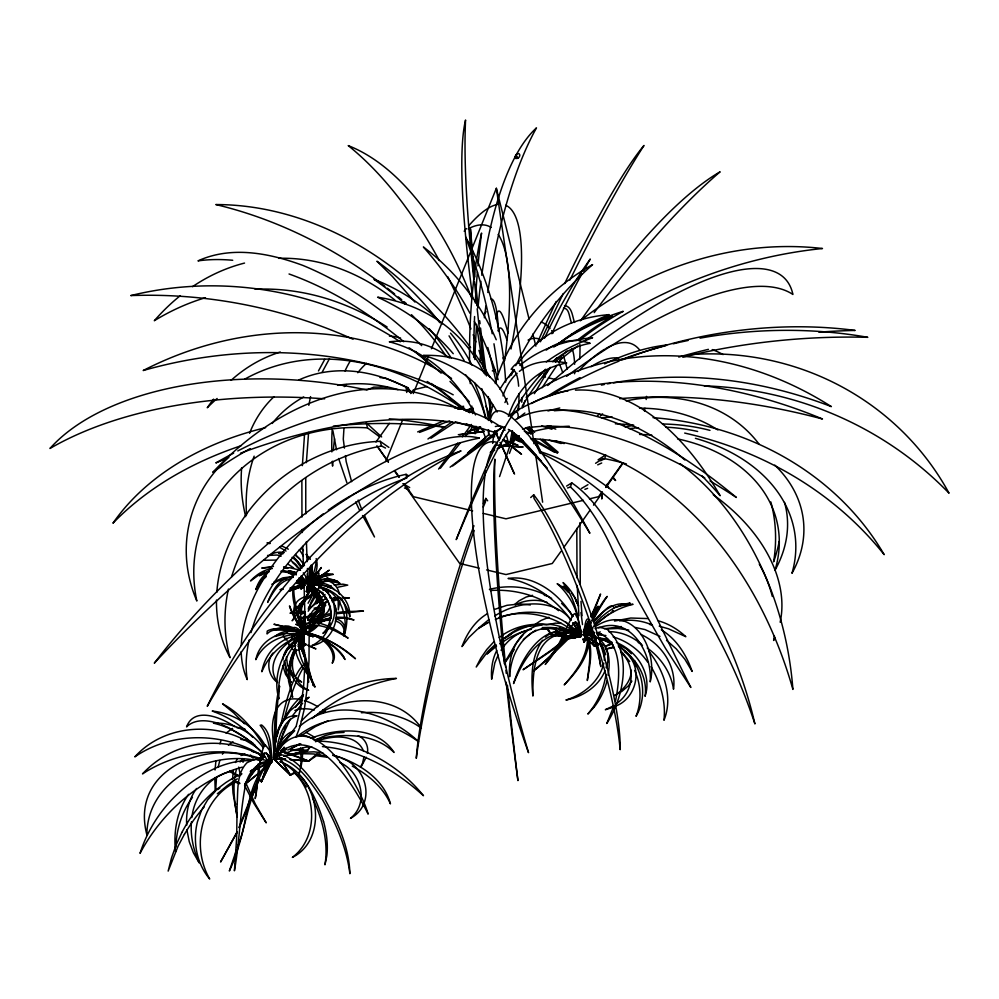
<?xml version="1.0" encoding="UTF-8"?>
<svg xmlns="http://www.w3.org/2000/svg" width="999" height="999" viewBox="0 0 999 999"><rect width="100%" height="100%" fill="white"/><g stroke="black" fill="none" stroke-linecap="round" stroke-linejoin="round"><path stroke-width="1.5" d="M602.185 493.306L601.773 498.988L601.585 493.369M301.873 480.669L301.96 517.07M305.756 477.622L305.769 513.861M335.864 610.501L335.189 605.694M331.081 618.643C332.405 607.554 327.322 595.854 317.607 590.072M576.798 528.446L577.022 577.884M579.969 522.614L580.269 584.078M304.707 627.422L304.683 630.194L305.257 627.634M309.166 633.029C326.136 638.086 342.495 646.615 355.457 658.753C340.909 646.765 323.589 635.014 304.483 633.116L305.819 632.429L309.166 633.029L308.991 661.001L307.467 686.338L304.458 708.366M276.586 760.276L273.514 757.854L274.663 728.87A68.494 17.62 89.4 0 1 279.595 686.163A108.978 28.034 89.4 0 0 276.136 729.607L274.8 746.565M339.91 600.699L338.286 609.927L338.199 598.426M215.647 790.946L216.508 777.284M295.304 771.64L290.422 775.124L274.013 759.178C274.413 743.606 275.512 714.51 297.053 715.759C279.67 722.227 277.672 744.105 274.862 759.927L290.422 775.124L294.755 773.151C316.858 795.017 318.419 837.861 292.37 857.392C322.49 842.382 321.391 796.865 299.613 775.249M313.524 620.304L313.624 616.67L315.547 613.473M295.03 650.624L295.791 650.948A26.586 23.701 75 0 0 308.654 690.259A24.051 21.454 75 0 1 291.558 674.188C288.986 666.345 289.985 657.28 295.03 650.624L299.363 649.675L299.8 634.865L299.588 636.201M581.356 633.591L580.731 636.563L558.841 636.101L555.669 629.682L555.719 628.046L558.841 636.101L579.545 636.575C579.857 617.432 574.325 598.126 563.049 582.554C570.304 588.786 575.461 597.152 578.521 606.156M214.797 777.572L215.21 791.008M215.047 769.992L215.884 760.988M296.928 580.506L296.84 583.179L304.957 585.264M191.446 821.815C190.247 835.888 193.406 850.049 199.176 862.861L193.481 852.946L189.273 841.757L186.863 829.769M604.308 660.302L604.52 654.782L602.984 648.838L599.85 644.405M325.125 640.734C331.343 645.829 337.862 655.494 332.23 663.224C336.588 651.023 324.7 639.385 314.036 635.564L313.024 636.563L303.234 630.694L304.308 625.162L306.343 623.276L312.687 622.202M606.568 667.32L606.693 664.335M303.659 621.303L305.432 614.16M582.892 638.836L583.778 640.209A1.911 1.848 -48.4 0 0 584.964 640.247L585.976 638.91L585.077 637.874M232.48 779.769L233.341 770.379M302.347 465.634L304.583 433.828M306.356 462.649L308.604 432.455M320.729 607.454C320.829 615.571 315.559 622.677 309.053 627.06C325.05 620.928 327.547 596.778 312.063 588.623L313.948 590.459M319.892 597.452L313.611 589.46C324.9 596.391 327.535 612.637 319.78 623.164A26.274 25.962 -42.5 0 1 307.342 633.054L302.26 634.49L311.139 629.882L314.897 626.423M631.343 670.217C631.281 681.056 623.301 689.984 614.61 695.529L622.052 691.246L628.221 685.988L631.88 681.131M175.799 847.339C176.361 829.557 181.893 811.812 192.432 797.389M304.683 668.418L303.609 686.201L300.624 708.054M304.857 665.446L305.132 661.001M300.924 634.79L303.684 635.739L299.363 649.675L300.249 635.951C283.067 641.608 268.743 655.032 261.863 671.753A48.651 46.066 43.5 0 1 267.757 655.756C274.413 644.917 285.814 637.037 298.439 635.127M343.943 428.646L343.281 439.148L344.43 448.114M309.727 629.645L316.196 626.361L303.409 628.858L304.807 618.481M367.332 753.396C368.956 746.303 364.997 738.486 358.229 735.776M273.988 757.592L274.188 754.857M322.153 609.989L322.352 607.417M307.829 580.756L307.967 572.989A72.103 54.845 -32.9 0 0 307.405 568.468M274.55 751.298L275.187 744.23M313.486 621.515L313.898 617.257L319.48 610.564M306.356 583.054L305.644 576.311L303.296 572.864M274.675 751.835L275.225 746.39M325.662 602.26L324.375 607.517M542.607 640.272C531.018 656.131 531.056 677.285 532.904 696.053C532.642 674.3 533.903 639.06 560.601 634.253L563.274 639.547L580.781 636.588L581.143 633.528M579.295 636.463L580.731 636.563L581.343 630.394M300.249 768.481L301.186 760.951L300.512 748.089M487.649 500.799L485.851 498.414L485.402 502.097A170.604 19.718 -75.2 0 0 483.266 507.08M314.21 574.487L314.323 573.638L311.85 577.397M275.712 753.97L274.875 759.814L274.013 759.178M304.158 628.646L304.258 627.921L303.359 628.758L303.484 623.239L305.269 611.788M282.867 659.602C283.816 650.337 290.734 642.856 298.551 638.398L299.65 635.364L302.123 634.065L304.558 645.491L303.346 646.141L303.646 649.45L307.455 670.154L308.554 682.305L307.355 670.853L303.147 648.875L303.022 645.741L304.558 645.491L303.421 633.978C301.049 630.968 294.48 624.088 291.283 629.283L296.591 629.682L303.521 634.552M291.733 634.515L291.97 638.161M300.924 767.507L302.41 758.89L302.572 748.151M605.906 674.475C603.896 689.06 597.427 702.909 587.837 714.048L593.993 707.242M586.75 630.756L586.913 629.882M583.866 631.218L585.352 623.526A79.358 8.704 84 0 1 587.749 618.993M608.041 675.199C610.451 662.674 609.702 646.253 598.151 638.448M615.509 700.973C619.942 679.245 623.813 640.047 596.366 632.542M276.548 756.73L277.297 752.846M275.462 742.806L276.286 738.548M191.833 817.594C194.143 796.64 208.704 776.86 229.67 771.715L237.725 775.511M308.803 405.307L310.552 396.615M584.415 639.497L583.841 642.22L586.588 638.761L587.449 640.259C586.7 657.479 575.349 672.527 564.223 684.889C576.236 672.464 589.497 656.343 588.861 638.236L587.375 637.562L583.841 642.22L583.441 639.51M318.544 601.523L319.293 598.001M318.756 597.939L316.646 603.696M298.763 775.099L299.95 769.804M236.476 769.242C232.068 784.789 234.403 801.21 237.163 816.82L233.004 793.056L232.355 782.467M280.619 725.998L281.256 723.239A122.477 26.898 -85.5 0 1 294.305 679.07M329.445 625.724L330.107 622.889M275.362 743.318L276.024 740.484M304.408 629.07L304.558 628.421L303.409 628.858M364.023 756.78L362.525 763.161L360.477 767.207M600.649 460.739L604.782 458.691L605.694 454.857L598.076 459.84M218.182 767.157L219.792 760.489M308.441 590.072A26.586 3.621 -57 0 1 292.145 620.791A24.051 3.272 -57 0 0 305.294 600.374L309.19 591.52L308.928 589.398L306.443 591.633L309.54 583.528L316.558 573.851L318.644 572.976M296.291 725.774L300.699 707.704M304.395 708.716L299.925 727.022L296.004 736.987M277.872 750.224L283.616 731.405M585.551 635.364L583.841 642.22L583.441 639.335M304.62 628.109L303.571 632.23L300.811 627.459M606.181 667.856L607.904 661.101L607.679 653.533L605.257 647.389M302.197 629.894L305.057 632.642L303.459 632.542L304.583 628.234M316.533 601.386L317.382 598.114L316.346 591.92M298.876 774.937L300.112 770.479M303.996 619.392L302.784 628.558L302.447 621.54L305.207 613.336M308.878 581.193L310.09 576.848M284.478 655.219L287.562 648.738L290.821 645.729M314.223 622.19C326.798 624.038 338.186 630.506 348.127 638.161C337.225 631.53 325.174 624.924 312.05 625.062C301.835 627.397 300.986 633.016 313.024 636.563L313.873 635.027L321.191 637.936M299.925 604.183L298.114 613.935L299.2 623.201M603.833 663.124C599.6 681.48 583.391 694.73 565.921 700.037C582.542 696.902 598.563 686.6 605.144 670.554M297.44 640.109L298.676 636.001M276.561 737.125L278.271 731.505M299.363 649.675L303.858 635.002C295.229 629.058 282.929 629.732 274.937 636.463L286.451 633.428L298.114 634.065M237.213 847.602C248.926 821.265 245.479 787.312 265.921 765.534C246.303 797.389 245.429 837.224 229.358 870.991L236.351 850.249M570.454 487L571.765 482.892A154.395 76.648 78.1 0 1 618.806 543.006C644.367 590.409 666.408 639.522 690.858 687.462L665.559 648.476A2494.765 1238.585 78.1 0 1 634.927 594.705L612.462 549.825A170.604 84.703 78.1 0 0 570.454 487L567.544 487.962M614.085 705.431L606.793 723.476C623.863 697.202 633.329 651.835 606.63 628.895L599.313 627.285L595.117 628.571M308.379 609.415L311.463 601.311L317.033 591.071M219.955 743.843L220.866 741.096M499.562 476.585L514.16 432.867M297.727 639.959L299.663 634.303M239.073 827.247L256.194 783.828L259.166 778.583L261.451 781.693L270.167 757.267L266.046 752.996L264.161 752.871C255.432 765.746 258.978 783.84 255.195 798.588L261.363 754.645L263.811 745.803L265.384 745.004L269.093 749.774L270.766 754.707L261.451 781.693L259.116 780.044L250.062 801.41M509.403 453.509L516.483 434.615M309.54 583.528L306.443 591.633L308.928 589.398M242.994 762.287L244.081 759.452M249.038 804.058L239.211 827.821M308.067 603.234L315.422 589.997M307.63 582.804L310.327 574.113L310.789 565.322M366.258 757.242L360.851 767.332M385.789 461.513L402.759 419.592M413.286 393.569L427.909 357.43M431.418 348.751L496.353 188.299L529.083 319.068M269.88 756.905L270.766 754.707M305.157 631.006L306.918 626.698M594.255 610.564L600.574 594.03L590.846 616.795M284.178 730.057L285.876 725.973M498.089 655.132L494.805 662.974L491.658 679.233C490.909 669.492 492.182 659.352 496.715 650.611M222.465 754.22L223.526 751.723M235.527 762.512L237.188 758.703M278.696 730.107L281.106 724.65M328.271 628.321C325.324 635.938 319.23 642.095 311.9 645.604C333.666 642.295 344.068 612.649 329.608 596.216M584.015 630.182L588.748 619.942M308.167 617.594L309.79 614.01M272.015 760.089L271.541 761.126C269.842 748.825 268.219 735.252 260.14 725.286L261.626 724.962C271.591 732.816 270.791 748.476 272.015 760.089L261.451 781.693L271.553 761.226L270.941 755.993M181.943 832.354L176.136 844.892L171.528 857.866L168.157 871.091L178.072 846.178L184.378 834.34M591.957 616.795L594.005 610.963L590.659 616.046M308.379 608.304L314.785 597.452L319.643 592.494M588.786 621.241L584.29 630.357M589.447 621.166L583.628 632.267M236.751 832.492L220.579 862L237.325 831.98M330.432 606.63L327.884 611.713L323.888 615.709M281.868 723.726C286.9 712.662 294.081 702.447 303.471 694.667M309.028 583.004L310.302 580.494M589.86 619.904L584.353 629.445M318.044 622.265L320.467 617.544M504.832 662.275L515.596 644.005L523.439 634.427M591.658 616.358L598.089 606.206L596.291 610.913L591.995 617.594M307.929 618.294L312.974 610.701L320.791 604.545M318.481 370.929L324.762 359.365M322.065 372.34L329.495 358.653M272.864 653.096C265.784 662.262 268.306 675.923 277.547 682.604M309.715 581.793L310.776 579.87M290.209 719.205L281.268 738.461L276.373 758.403L285.589 759.165M281.706 723.288L290.172 710.714L302.073 700.898M309.228 621.44L317.957 609.427M295.679 707.155L303.334 696.078M591.57 620.891L594.305 616.42A52.123 6.606 -65.6 0 1 607.192 596.403A82.929 10.514 -65.6 0 0 593.818 618.643L592.519 620.679M501.048 650.274C507.042 640.696 516.608 633.116 527.597 630.207M188.611 794.317C176.823 810.901 173.376 832.005 175.524 851.935M583.566 633.828L590.859 622.04M310.115 579.832L312.774 575.087A44.68 34.241 -41.4 0 0 316.096 561.276M307.417 584.79L312.138 573.901L312.275 564.76M505.207 662.424L514.173 649.662M598.463 644.805L594.318 646.003L583.616 635.127L590.034 625.611M278.172 747.464L283.354 741.158L287.525 738.049M308.204 611.213C312 604.894 318.906 601.261 325.774 599.163M591.221 622.714L585.689 631.118M292.595 715.596L302.622 703.221M293.294 635.651L294.118 634.415M284.191 747.127L279.221 754.595L285.889 748.201M196.616 788.486C188.811 798.863 185.839 812.362 186.726 825.174M279.133 744.018C282.48 738.611 287.025 733.029 293.356 731.206M278.958 749.188L296.166 726.398M246.466 781.455L257.667 765.346M261.988 759.14L263.711 756.668C236.813 741.196 202.847 738.81 174.313 751.223A118.656 106.094 64.1 0 0 142.507 773.888C177.722 750.811 223.526 745.616 263.199 759.452M310.04 746.728L307.417 750.486L283.704 756.243M309.603 621.878L318.644 610.901M590.009 510.227L563.598 547.702M593.556 505.169L602.397 492.532M605.931 487.487L622.739 463.474M480.057 427.147L476.486 432.217A286.788 79.808 -88.6 0 1 476.048 426.311M589.934 625.724L583.903 635.264L598.351 644.13M479.52 427.572L475.124 433.741A180.245 50.162 -88.6 0 1 474.125 426.698M288.736 648.788L291.421 645.029L298.551 638.398L300.499 647.052L305.781 660.239L297.365 637.787L297.565 633.778L298.576 632.879L301.748 633.029L304.558 645.491L303.421 633.978M299.35 640.621L303.796 634.39L298.476 630.794L293.294 628.721M285.19 740.296L288.586 735.539M375.986 442.008L389.36 423.364M410.751 393.544L413.436 389.81L427.085 386.538M299.188 640.871L303.796 634.39L288.861 627.597L273.926 624.225L287.912 627.859M602.122 491.72L598.551 496.69L589.447 498.863M605.681 486.75L622.627 463.136M560.988 551.348L552.272 563.486L505.993 574.562L486.588 569.917M279.845 758.353L290.422 775.124L276.735 752.16C311.288 701.81 359.403 783.541 368.144 814.11C353.783 785.314 315.597 720.604 277.397 754.495M438.598 469.043L457.767 443.044M462.337 436.85L471.466 424.463M590.334 625.749L583.916 635.264L597.265 643.081M244.792 783.953L259.528 764.347M279.92 748.176L287.237 738.436L294.717 730.694M307.467 584.84L311.563 577.31L312.312 567.345M309.203 582.717L310.814 580.207M260.115 760.102L264.585 754.357M584.652 631.018L586.013 629.283A103.746 11.376 84 0 1 588.586 627.984M440.422 468.206L460.514 442.594M465.297 436.501L472.952 426.748L465.472 424.238M240.06 762L242.782 758.541M309.54 581.992L311.039 580.107M500.462 644.018L502.36 641.62M320.342 586.276L323.052 582.867M319.318 615.546C314.473 623.401 304.445 626.011 295.779 624.275C311.301 632.205 332.367 613.848 320.292 598.563L321.653 602.285M310.277 746.94L307.417 750.486L283.616 756.168M309.39 584.153L316.283 576.236L317.67 575.699L318.419 578.184M301.548 602.397L293.007 612.212L302.647 601.685A46.416 7.155 -42.2 0 0 309.752 591.346L310.277 589.722A46.678 7.517 -40.3 0 0 308.766 587.424A56.881 9.153 -40.3 0 1 308.991 590.696M302.235 629.02L304.558 626.273M597.577 643.294L583.916 635.264L585.089 635.864L591.47 628.683M300.062 625.936L303.946 632.579L306.456 629.732M308.466 627.384L310.477 625.037M303.946 632.579L305.856 630.369M307.767 628.159L310.627 624.837M591.258 627.185L584.265 635.564L583.616 635.127M584.927 635.851L592.345 627.659M215.297 791.295L207.592 799.937L201.536 810.239L197.452 821.752A58.666 50.275 -87.1 0 0 209.69 878.995A64.835 55.557 -87.1 0 1 235.452 782.229L234.403 780.469L239.81 783.154M597.464 415.921L599.525 413.623M325.874 579.62L327.797 577.497L324.525 580.244M261.601 758.978L263.711 756.668M493.593 642.082L486.763 649.525L480.956 657.891L476.211 667.02L487.949 651.311L495.029 644.655M260.514 760.251L264.61 755.843M593.706 621.066C601.91 612.075 612.899 601.96 626.073 604.083C613.573 605.844 603.683 614.585 595.042 623.139M587.974 628.771L590.097 626.535M301.286 721.153C325.686 695.004 360.514 678.771 396.416 678.421C365.484 684.34 336.101 698.201 312.075 718.606M320.816 598.214L325.062 594.492M344.28 386.601L346.328 384.553M319.268 585.352L321.341 583.254M301.848 628.833L304.458 626.223M284.066 747.939L280.744 751.148L308.641 761.076L316.371 755.768L327.06 757.205M594.38 625.699L608.728 614.073M593.768 621.291L600.511 615.334M594.205 621.316L597.439 618.244M308.629 608.628C314.073 605.806 319.355 598.863 315.672 592.769L312.212 592.544L307.954 585.014C314.56 578.596 323.551 572.015 333.279 574.35L322.839 576.76L307.954 585.014L329.245 570.104M593.456 626.698C604.407 615.946 618.094 607.867 633.066 604.308L626.523 604.595L614.01 607.579M311.676 625.436L308.142 628.771L311.95 625.799M308.029 626.935L310.015 625.062M600.436 415.859L602.609 413.861M530.719 497.527L533.728 494.817A154.395 31.144 71.2 0 1 592.07 617.407A154.395 31.144 71.2 0 1 620.154 749.687A170.604 34.416 71.2 0 0 534.028 498.476L533.728 494.817M304.72 701.173L309.116 697.265L305.594 699.075M574.113 633.216L553.608 653.496L533.578 670.903C549.587 658.94 561.563 641.995 576.96 629.832L579.657 632.517L576.361 631.83M241.383 774.113L239.061 776.136L241.383 774.25M257.642 759.914L264.598 753.833L261.825 755.444C223.664 732.08 172.115 731.093 134.828 756.855C166.87 721.453 225.612 720.566 261.114 751.198M467.532 453.009L488.773 434.652A180.245 123.102 26.2 0 1 488.798 430.045M469.218 451.823L485.514 437.824A286.788 187.263 -67.6 0 0 481.83 428.434M496.216 644.83L487.062 653.983L496.54 646.141M265.709 576.598L260.377 581.955L255.831 589.56C258.017 582.405 262.362 575.586 268.981 571.815M488.748 619.667L478.771 628.009L488.861 622.302M514.71 604.445L519.03 600.824L526.198 597.015L532.579 595.317M307.217 584.378L311.576 580.307L314.722 575.387A28.084 21.516 -41.4 0 0 316.159 558.578M505.207 638.036C512.812 630.706 523.014 625.386 533.778 625.686M523.326 639.597L531.218 633.066M265.959 576.161L260.627 580.569L265.771 577.197M581.905 631.605L574.3 637.849L575.586 633.678L566.62 639.235M217.32 793.755L227.11 785.788A138.724 105.257 -63.9 0 1 237.337 778.845M592.307 629.432L586.076 634.502L592.432 632.33M258.791 760.102L263.436 756.33L261.825 755.444M499.175 637.549C512.4 627.197 529.957 622.502 546.59 624.924M581.593 632.092L574.3 637.849L576.423 632.467L572.439 633.766L550.262 650.849L523.076 669.73L549.512 652.047L565.621 640.009M320.379 613.536L316.421 616.658L307.779 619.917M297.227 736.525C332.43 707.891 383.891 716.633 418.519 741.658C387.824 712.437 334.528 695.541 299.338 726.61M300.05 736.375L315.559 726.485L328.022 720.716M545.404 637.112L549.512 633.915L555.032 632.117L560.539 632.654L563.274 639.547L580.781 636.588M287.762 749.999L300.824 743.843M450.099 467.17L501.873 427.697A322.315 175.724 -36.5 0 0 237.787 450.936M276.361 755.781L283.491 750.336L273.514 757.854M323.688 574.1L312.699 581.942M310.239 622.552L319.131 617.095M452.697 465.934L497.29 433.141L475 426.511A462.762 252.297 -36.5 0 0 240.447 453.221M500.624 640.559L511.338 634.24M217.57 789.647L219.83 787.999M319.455 598.788L315.384 597.352L308.454 585.526C317.083 578.471 330.744 576.048 339.972 583.329L329.97 580.993L321.416 581.768M499.8 643.781L509.827 637.499A104.808 78.471 -65.1 0 1 531.431 629.258M304.22 586.613L300.799 589.073L304.433 586.663M228.371 745.142L233.029 741.807M226.036 733.066L232.542 728.433M427.959 438.998L451.985 421.903M467.157 411.113L470.954 408.404M617.082 703.109C633.691 691.982 636.388 665.609 620.891 652.297M323.002 590.147L325.249 588.573M501.585 640.222L509.478 634.752M518.668 436.501L512.412 440.809A286.788 95.729 -64.3 0 1 514.522 433.441M323.289 606.905L325.836 605.157M486.875 622.802L477.322 629.345L468.993 637.35L462.013 646.59C466.845 633.416 475.137 620.891 487.412 613.673M519.08 436.001L510.114 442.107A180.245 60.165 -64.3 0 1 512.375 430.719M322.727 605.157L325.736 603.134M430.944 438.261L455.369 422.09M469.518 412.724L473.376 410.164M534.64 624.7L541.121 620.416L548.913 617.257M574.313 632.217L563.274 639.547L573.276 633.516M576.76 630.594L579.22 628.958L576.311 622.477M595.591 463.299L603.159 458.404M308.004 585.052L310.614 583.404M611.101 612.487L613.523 610.963M271.803 584.328L278.109 580.981L286.551 578.583M494.755 615.921C511.963 604.932 534.215 600.174 553.808 607.28A79.358 55.507 -43 0 1 571.203 620.217M566.57 486.088L571.765 482.892M532.392 632.342L535.889 630.194M290.759 749L299.538 743.681M308.454 585.639C316.883 580.107 328.109 577.035 337.674 581.443L325.924 581.193L308.454 585.639L313.274 595.354L317.033 595.904C326.186 608.304 309.166 619.642 297.465 617.27C310.102 621.728 330.594 608.291 317.832 595.629L313.274 595.354L308.679 586.151M494.305 432.255L501.873 427.697M327.51 592.569L330.095 591.033M603.134 645.379L601.011 643.381L594.318 646.003L589.36 630.194L593.006 628.034M595.429 626.585C632.367 601.86 658.503 649.4 650.199 681.892C652.459 653.908 631.268 615.409 598.688 627.847M314.66 716.495C346.253 694.043 398.201 693.668 421.391 728.209C404.308 715.584 382.355 711.026 361.426 712.774M581.468 488.474L587.961 484.665M310.864 583.216C315.422 581.618 326.423 572.39 328.971 574.9C326.985 575.549 322.178 575.948 319.318 578.433M302.322 630.394L303.933 632.554L304.533 632.217M311.188 583.104L318.669 578.871M286.438 630.831L288.286 629.795M264.61 572.177L259.378 575.749L268.856 571.565M615.134 706.305C637.212 698.501 644.068 665.871 624.375 651.685M274.088 581.843L282.892 577.859L291.408 576.748M490.459 452.172L494.617 450.025M497.377 448.576L512.599 440.671A180.245 110.352 -40 0 0 512.749 431.518M490.409 452.41L494.555 450.262M497.327 448.838L508.379 443.131A286.788 175.599 -40 0 0 506.206 434.553M303.933 632.554L306.656 631.181M309.39 629.807L316.196 626.361L308.828 628.059M304.033 585.626L289.498 590.971L302.759 586.5M515.309 604.944C525.037 599.8 536.863 598.925 547.265 602.447M612.724 706.206L605.344 709.715L613.848 707.005M284.99 753.721L291.77 750.561L305.682 747.165L311.8 746.877M597.714 464.847L601.71 462.987M315.946 622.614L320.804 620.379L331.356 617.682M612.062 643.206L605.282 646.353L611.051 644.392M327.647 587.487L331.243 585.839M314.398 740.459L325 735.639L335.564 732.904L344.056 732.417M318.256 619.392L329.633 615.197M318.956 622.602L325.924 620.416L330.232 620.192M332.143 601.61L338.037 599.4M323.201 603.234L327.872 601.186M290.846 639.348L301.586 635.576C283.741 641.545 264.485 662.487 276.923 681.493M250.474 771.191L271.853 761.937L269.842 755.619M495.367 619.492C512.287 612.225 531.68 609.927 549.587 614.847A103.746 72.565 -43 0 1 578.171 634.34A79.358 55.507 -43 0 0 572.989 622.764M250.412 771.253L270.254 762.699M417.682 431.905L443.194 421.029M465.884 411.363L472.964 408.354M366.808 390.072L373.663 387.175L387.487 387.013M317.482 622.789L328.559 619.293M594.467 632.317L587.662 635.177L593.206 634.465M556.243 633.741C534.378 641.433 521.665 663.111 513.561 683.553C521.091 659.003 542.582 621.228 573.276 633.216M283.067 626.823L285.352 625.911L288.649 626.136L292.744 627.534M582.217 634.715L574.3 637.849L581.843 634.939M240.946 755.544L244.967 753.97M467.769 431.68L479.333 427.185M419.505 432.417L449.662 420.841M469.093 431.418L480.644 426.973M270.192 762.574L271.853 761.937L268.644 754.932M300.699 613.836L305.02 612.2M624.887 605.057L630.169 603.071L621.715 604.532M318.182 594.817L316.408 592.395L312.212 592.544L311.363 583.266L320.354 580.544M332.018 599.924L334.59 598.988M584.865 489.323L587.649 488.324M315.484 741.733C330.657 735.501 355.607 732.804 363.499 750.936M579.22 628.958L577.684 629.482L578.284 630.506M311.276 738.186C337.65 727.834 376.873 725.524 394.068 752.472C375.761 734.228 346.89 733.341 322.914 737.836M314.385 583.703L320.367 581.955M494.742 609.34L507.005 605.307L520.042 603.92L530.344 604.944M591.92 631.917L590.634 632.342L595.741 637.974M302.185 634.902L299.35 635.826L303.546 634.415M574.637 631.018L558.841 636.101L578.658 628.671L575.436 621.828M281.718 633.89C269.143 636.738 258.142 646.728 255.856 659.677C262.987 643.643 280.657 634.665 297.69 634.39M268.544 571.091L259.016 574.825L250.549 580.931C256.281 574.662 263.823 569.667 272.365 568.506M301.81 585.114L303.958 584.465M321.466 620.204L330.919 618.369M301.149 614.148L304.732 613.074M592.395 631.98L591.033 632.392L596.103 637.924M303.234 584.952L289.96 588.099M337.924 587.237L347.752 585.127L342.894 584.153L334.253 585.102M321.728 615.896L329.258 613.761M465.971 410.114L472.977 408.141M331.843 600.074L341.72 598.264M594.368 633.603L588.399 635.277L594.218 634.964M597.34 632.779L600.324 631.942M498.888 617.482C525.412 608.166 555.819 615.859 576.76 634.028L565.996 622.102M613.748 646.877L606.231 648.975L614.11 647.577M300.349 612.025L303.284 611.226M314.523 608.953L319.18 608.041L314.098 608.141M489.41 589.385C510.214 584.078 533.379 587.037 551.673 598.451M314.173 740.122L321.466 738.211M614.522 621.053L630.769 618.019L648.314 618.593M318.768 618.531L307.742 620.204M574.213 629.894L551.947 635.426L547.152 629.208L541.533 628.683M290.684 578.933C279.108 581.281 272.552 592.644 267.645 602.385C272.053 591.608 279.508 576.298 293.169 577.372M492.332 370.941L495.367 370.217M583.379 500.312L505.993 518.818L483.229 513.386M285.489 759.14L274.675 758.241L276.323 757.916M522.514 428.996L528.359 427.672A462.762 196.865 49.4 0 1 704.77 477.884M575.436 630.369L551.947 635.426L547.177 627.634M334.228 589.685C328.821 582.767 319.131 581.905 311.201 584.165L312.212 592.544L308.204 585.402M267.582 555.432L277.148 555.044L281.243 556.081M300.512 612.837L304.108 612.087M495.354 426.536L498.376 425.911A462.762 65.797 66.9 0 1 504.745 427.547M560.077 632.954L568.818 632.479L573.189 633.528M542.17 624.887L535.252 626.273L528.633 629.57L522.627 634.64A44.643 32.942 -86.8 0 0 509.677 676.71A49.338 36.401 -86.8 0 1 555.669 629.682M454.483 408.091L463.661 406.268M547.552 624.7L555.456 623.151L561.351 623.388M604.295 628.783L621.403 626.573M619.542 620.928C630.556 619.268 642.282 620.441 652.434 625.187M573.026 623.051L576.823 628.995L578.658 628.671L575.736 623.376M283.179 552.734L278.758 553.496L282.929 553.883M283.179 633.641L287.55 632.904M457.542 408.953L463.661 408.017M336.488 613.736L363.449 611.026L346.129 611.613M298.888 612.424L289.997 613.186L299.3 613.086M459.852 409.053L464.473 408.429M305.007 582.067L296.84 583.179L296.703 581.031M458.304 434.702L484.353 431.193M459.69 434.765L484.165 431.556M237.025 727.846L240.01 727.472L245.317 729.345M316.596 741.071C357.517 741.458 398.139 764.085 423.476 795.716C395.517 770.354 360.726 749.725 322.452 746.603M291.583 646.141L295.791 645.604L293.306 645.666M281.219 754.295L280.382 754.52A2.135 1.723 46.7 0 0 279.732 755.606M282.18 757.866L281.281 757.854A1.836 1.486 46.7 0 1 280.831 757.667M261.775 763.049L269.031 762.212M262.025 763.036L269.68 762.162M263.823 560.264L276.224 560.077M305.432 582.38L296.84 583.179L305.407 585.364M337.2 612.412L344.817 611.7M464.085 410.302L473.226 409.49L471.615 407.692M490.322 590.509C514.423 588.798 539.522 595.491 558.541 610.664M283.828 568.169L289.698 567.694L299.7 570.154M273.451 566.396L261.763 568.081L270.379 567.407M597.127 634.815L605.906 635.514M281.943 571.49L287.138 571.216L296.353 573.114M333.191 597.739L339.872 597.427M335.926 618.219L344.73 618.206M343.256 598.201L349.375 597.964L342.57 597.464M607.33 628.895L617.931 628.483L628.758 630.044M608.803 631.693C621.141 631.493 633.603 636.912 642.469 645.416M542.27 627.572L550.274 627.447A105.557 78.359 -62.2 0 1 572.689 632.704A86.626 64.311 -62.2 0 0 550.824 624.475L542.707 624.113A86.139 64.448 -64.9 0 0 509.478 634.765M336.501 617.157L345.542 617.457M597.377 633.928L601.623 633.915M314.198 584.677L324.588 585.664L330.419 587.924M312.337 587.112L313.274 595.354L312.575 584.902C331.306 582.392 350.836 597.152 349.825 616.833C346.828 601.573 333.866 589.285 318.581 586.738M271.154 761.875L271.94 761.875M280.557 750.274L285.027 750.311M290.996 750.361L307.417 750.486L290.946 749.737M319.805 754.058L316.883 753.995L308.641 761.076L290.209 759.552L308.641 761.076L281.83 750.511M313.686 586.463L310.027 586.388C330.457 590.784 337.487 618.993 322.927 633.403C339.248 623.101 338.549 594.642 319.705 587.649M274.675 758.241L276.398 758.291M580.731 636.563L551.947 635.426L579.295 636.563L579.108 626.46M281.955 749.325L286.451 749.537M280.869 571.228L288.137 572.614L292.095 574.725L292.757 577.422M498.813 445.529L521.803 447.077M495.629 445.042L523.264 446.978M270.042 543.156L266.995 542.894L269.855 543.656M306.793 581.605L307.729 581.693L307.205 573.826M312.362 585.864L309.827 585.601L312.362 586.263M284.74 568.094L287.612 568.394M345.979 618.344L354.021 619.929L346.753 617.669M513.673 435.527L518.331 436.051M276.798 749.575L279.483 749.874M513.424 435.227L518.006 435.776M598.251 637.649L608.241 639.597M322.827 752.896L314.061 751.822L301.198 752.397L289.036 755.169L301.174 753.646L313.674 753.958L326.186 756.056M379.982 377.535L386.014 378.284L407.792 387.612L411.263 392.57M312.188 585.751L312.874 585.839L312.575 584.902M254.096 759.989C206.356 751.585 147.053 781.168 146.878 834.789C129.383 768.318 208.441 737.899 260.215 759.789M312.575 585.701L313.324 585.801L312.712 584.69L315.384 597.352L319.068 598.264M240.771 739.385L247.877 740.446L252.759 742.906M556.468 628.633L568.843 631.892L559.415 627.797M649.612 624.437L652.359 624.937M298.876 579.845L304.658 580.931M595.566 636.813L589.822 635.726L595.054 637.861M293.706 631.655C285.389 630.831 273.439 626.748 267.083 633.94L267.22 631.056C275.274 626.373 285.439 629.87 294.018 631.268M301.511 735.014L306.381 735.951L313.549 739.073M598.451 638.099L605.456 639.547L612.075 642.332M292.22 628.371L281.893 627.397L271.94 629.857L285.165 629.245L297.777 632.255M544.305 595.342L546.903 595.904M635.289 627.459L645.054 629.595L659.964 636.375M299.013 580.057L304.932 581.343M283.604 566.795L287.724 567.719M314.747 587.587L310.664 586.638L315.372 588.773M542.407 376.386L545.442 377.11M548.476 377.834L556.068 379.645M472.614 510.839L413.436 496.69L404.52 484.265M479.12 568.131L459.715 563.486L403.396 483.691M300.724 579.17L304.795 580.182M598.014 638.174L610.002 642.132M658.204 620.791C668.568 623.638 677.971 629.432 685.838 636.7L668.543 628.821L659.228 626.173M303.908 633.154L313.024 636.563L303.908 633.154C301.323 629.02 296.89 624.063 298.851 618.868L301.823 617.382C297.265 621.915 302.197 628.721 304.358 633.316M219.043 723.663C208.566 720.167 195.167 718.381 186.551 726.885C194.38 705.893 221.965 717.831 235.015 726.81M473.613 426.635L482.542 429.083M549.325 440.247L561.176 443.519M251.686 751.31L256.768 752.722M332.892 755.444L340.047 757.442M332.929 755.032C357.205 762.05 383.641 777.946 390.447 803.87C383.029 787.1 368.132 774.7 352.285 766.146M283.803 570.829L293.606 574.388M300.811 579.333L303.596 580.119M524.325 431.381L531.705 433.641M555.344 440.859L564.198 443.568M319.555 587C340.759 591.957 348.476 616.895 343.993 636.163C347.752 624.338 348.539 610.514 341.995 599.512M541.645 425.974L551.972 429.283M335.352 621.053C340.996 622.165 345.529 627.934 343.581 633.716C347.39 627.285 342.432 619.68 335.402 618.856M598.264 638.386L604.795 640.534L613.299 645.079M564.51 305.594C572.39 306.468 572.302 316.945 574.6 322.49M563.461 308.216C569.393 308.042 569.018 316.783 571.578 323.002M547.09 426.098L555.781 429.133M259.678 755.169L264.772 756.942L258.029 753.071M235.452 782.229L239.66 783.703M503.608 440.234L516.783 444.942M494.642 436.763L488.773 434.652A180.245 117.682 -67.6 0 0 488.049 430.157M503.434 439.935L518.106 445.217M288.936 628.209L290.971 628.945M404.458 487.987L408.791 489.572M613.199 636.9C627.085 640.971 639.36 650.037 647.552 661.937M289.048 273.988C331.119 289.011 369.418 313.424 403.771 341.708M298.189 635.376L294.443 634.902L294.38 636.838M297.927 635.264L292.982 634.315L291.995 635.014L292.183 636.151M281.518 545.804L288.349 549.175M309.265 615.584L312.55 617.519M616.395 642.507C636.813 650.661 652.534 674.275 645.054 696.315C648.114 676.186 635.314 656.805 618.556 646.703M516.108 158.354A1.361 0.949 -51.2 0 0 517.045 156.269A1.361 0.949 -51.2 0 0 515.084 157.03A1.361 0.949 -51.2 0 0 516.108 158.354L516.221 158.404M221.578 724.725L227.909 727.347M308.354 645.666L315.959 648.9L307.917 645.267M303.234 630.694L304.083 631.056M320.916 637.911L312.25 634.477L306.418 633.628C321.903 636.488 336.488 646.278 345.017 659.502L343.606 656.668M306.193 644.705L299.126 641.258M298.077 579.557L304.058 583.079L298.776 578.608M291.733 571.778L295.804 574.238M306.218 732.392L314.847 737.387M290.896 570.854L294.518 572.614M306.656 644.642L298.826 640.421M297.527 680.019L301.71 682.055L295.754 677.559M512.749 438.211L519.642 441.62M512.687 437.899L520.966 442.02M297.202 580.844L304.071 584.315M297.003 580.744L304.807 584.702M216.808 592.345A154.395 131.331 -35.4 0 1 380.157 441.321L381.568 446.016L385.527 448.064M300.662 633.528L303.421 634.964M279.57 547.265L286.014 551.073M453.221 394.817L447.864 391.97A462.762 412.3 -41.1 0 0 143.194 370.517A322.315 287.163 -41.1 0 1 451.56 378.409M329.121 581.193C334.515 583.279 338.486 588.361 339.373 594.055M289.348 570.654L296.278 574.937M229.233 728.059L246.678 738.723L255.032 745.279M619.667 645.204L626.236 648.813L631.368 653.808M640.709 634.34C661.363 643.706 676.698 666.083 673.526 689.223C671.041 672.539 660.851 657.704 647.24 648.014M341.333 758.166C367.245 766.433 376.436 804.195 350.474 818.381C369.755 802.634 360.939 771.74 339.747 762.474M315.172 589.098L312.038 587.337L314.56 589.36M531.805 439.498L554.595 452.347M403.034 483.678L409.69 487.574M638.224 642.469L640.834 644.005M299.275 579.707L304.57 582.829M533.541 439.123L557.492 453.259M299.138 579.645L304.158 582.617M351.636 495.292A154.395 94.53 -40 0 1 406.094 474.325L408.678 475.874M229.995 770.616L237.774 775.349M585.027 635.951L598.276 644.08M292.07 557.355L297.739 561.7L302.185 567.582M325.662 640.521L334.64 646.89A26.274 9.515 32.7 0 1 343.644 656.68M288.261 564.298L293.681 567.956M618.319 645.891C641.008 660.114 649.899 693.069 636.026 716.32C641.808 701.685 641.196 684.652 634.602 670.416M661.288 629.82C676.548 639.023 686.425 654.907 692.145 671.44L684.914 659.315L676.273 648.875L666.533 640.384M321.903 588.111L326.573 591.346L329.745 595.791L330.419 598.438M380.157 441.321L388.911 447.415M570.466 626.323L574.825 629.382M288.524 571.141L292.432 573.95L292.757 576.361M381.655 436.938L366.296 422.864L367.457 427.859L379.608 436.813M295.716 638.236L297.877 639.847M561.588 603.396L570.004 611.85L572.939 616.433M503.221 440.109L521.416 454.245M295.941 555.943L299.563 558.766L304.458 565.496M503.321 439.935L521.49 454.12M468.818 412.375L441.271 390.572A462.762 428.384 14.3 0 0 431.368 383.516M525.586 427.672L532.904 433.491M540.222 439.31L556.093 451.923M290.372 560.027L295.979 564.622L300.512 570.279M415.372 351.448L431.118 365.734M528.758 427.31L534.64 432.305M542.882 439.298L558.179 452.297M299.088 578.096L302.135 580.706L299.363 577.659M310.577 614.285L314.061 618.231M301.049 576.048L303.009 577.809L305.844 583.291M421.728 345.617C387.187 312.262 347.49 283.816 302.947 265.447C269.718 253.184 231.543 245.579 197.977 260.876A333.766 176.748 51.1 0 1 232.717 260.277M612.936 478.059L615.621 480.507L613.386 477.522M569.193 590.634L563.361 586.163L568.131 592.02M293.569 677.222L287.15 669.842L284.041 661.051M252.66 737.175C241.446 725.461 227.497 716.458 212.213 711.063C234.166 713.286 254.745 726.51 265.422 745.878M297.889 646.178L304.695 652.534L298.738 646.678M511.5 431.506L547.365 468.219M585.214 636.675L594.318 646.003L589.173 631.73L590.247 631.243L589.36 630.194M294.742 571.79L296.428 573.526M315.959 589.922L318.943 594.592M515.846 434.403L541.446 461.313M244.505 723.763L233.741 712.961L222.577 703.833C240.472 713.411 253.958 729.557 264.211 746.765M569.642 593.081L562.787 587.125L557.155 583.691C567.657 592.956 575.262 605.519 578.109 619.268M300.986 577.31L303.733 580.232L301.348 576.848M620.928 651.023L629.695 661.588M295.504 554.495L299.75 559.178M293.981 557.792L301.71 568.419M276.735 752.16L278.172 753.758M591.458 631.793L596.378 637.512M293.619 675.399L287.475 665.234L286.463 656.917M585.227 635.289C592.919 648.726 588.973 665.871 587.3 680.506C589.747 665.809 593.656 648.938 586.975 634.939M590.372 630.631L596.191 637.637M414.885 302.023L392.42 276.511L376.923 261.226C400.799 278.409 421.903 299.238 439.722 322.615M250.499 755.019L253.097 758.216M288.886 644.567L292.857 649.637L291.371 647.539M577.31 632.604L578.97 634.752L577.222 628.234M308.454 585.526L315.384 597.352L312.924 587.162M263.361 748.001C252.297 732.03 232.954 722.152 213.474 723.151C236.813 728.658 257.455 743.83 270.117 764.135L245.067 784.215L271.391 762.936L266.633 753.184M571.815 593.431L573.401 595.529M570.604 619.667C555.656 599.075 533.478 582.754 508.054 578.471A90.285 62.974 72.9 0 1 532.005 580.981C549.275 587.437 563.473 600.686 572.577 616.558M314.897 591.383L319.093 598.189L320.629 604.745M521.503 439.448L524.225 443.206M298.639 380.082A154.395 119.655 53.6 0 1 406.094 387.25L409.615 392.095M521.828 439.597L524.537 443.344M623.513 424.612L625.299 427.097M376.873 445.729L388.461 461.888M394.705 470.591L399.163 476.798M308.604 557.367L306.456 554.358L308.541 559.665M306.431 786.987C299.55 776.835 291.508 766.52 279.92 761.563C304.707 770.316 315.971 798.189 323.451 821.353M377.747 447.04L388.361 462.2M394.555 471.053L398.976 477.372M303.459 632.542L297.315 622.827A28.084 9.79 58.6 0 1 289.485 605.918A44.68 15.584 58.6 0 0 298.002 622.389L299.425 624.962M648.938 651.398C663.761 670.192 673.488 697.015 663.96 720.291C666.046 701.56 660.464 682.667 651.023 666.57M302.884 630.943L297.065 621.853A42.757 23.314 27.7 0 1 304.67 596.927M449.038 335.851L464.023 360.277M308.903 557.042L310.389 559.353M599.625 641.82L603.246 647.502L605.681 654.645M576.823 628.995L577.509 630.094M606.693 484.44L608.653 487.712M288.349 642.844L289.897 645.441M322.689 592.345L325.537 599.25M268.194 756.643L269.718 759.327M574.2 596.578L578.458 605.344M362.525 515.534L374.5 536.975L364.373 515.434M283.279 635.464L285.627 639.785M491.67 422.752L490.234 420.03A322.315 45.829 66.9 0 1 589.872 533.266A462.762 65.797 66.9 0 0 508.329 429.383M302.435 577.734L304.258 581.218M575.998 601.073L577.747 604.407M293.619 639.223L294.742 641.47M311.363 583.266L311.763 584.053M334.528 607.13L335.477 609.065M527.36 427.147L530.781 434.078M533.516 439.61L540.347 453.471M244.568 785.401L253.746 803.159L266.209 822.839L255.232 803.883L245.629 782.517M529.208 426.723L532.43 433.691M535.002 439.273L541.433 453.221M304.558 632.255L300.374 619.343M355.731 501.923L359.528 510.177M303.409 629.807L304.445 632.08M496.303 433.978L498.838 439.572M500.112 442.37L514.035 473.151M495.354 431.406L499.188 439.947M500.474 442.794L514.547 474.1M299.812 625.499L300.936 628.034M286.026 638.049L287.063 640.384M312.425 797.664C322.04 818.443 328.746 841.782 324.962 864.809L326.823 855.843A64.086 31.381 68.1 0 0 323.526 821.365M407.792 387.612L409.74 392.382M474.575 382.767L479.995 396.603L486.201 418.631M358.166 500.099L361.938 509.989M338.624 458.516L346.865 482.667M299.263 620.991L298.376 618.369A50.212 15.097 63.5 0 1 293.856 586.201A72.103 21.678 63.5 0 0 298.139 614.36M302.51 627.484L300.424 617.057L301.923 606.318L298.489 614.36L298.951 622.827M351.623 481.668L346.178 461.575L345.404 455.594M532.842 334.091L535.851 346.116M282.804 665.571L285.577 674.375L291.209 682.454L286.725 674.238L284.665 662.699M635.027 661.151L636.151 666.458M238.711 767.095L240.072 773.713M580.968 612.474L582.504 624.587M332.879 430.606L336.538 449.775M406.094 474.325L406.755 478.059A170.604 104.458 -40 0 0 251.011 632.592M301.748 633.029L301.935 634.128M496.353 188.299L534.003 443.718M535.601 454.495L542.632 502.185M406.094 387.25L406.755 392.482M274.076 754.395L272.377 730.706A104.283 43.107 58.8 0 1 301.81 699.812M289.91 681.293L292.607 697.302L288.624 681.343A46.416 36.501 -87.2 0 1 290.684 659.028L292.495 653.808A46.678 35.827 -86 0 1 294.792 648.9M307.205 577.135L307.542 581.468M580.981 601.361L582.03 615.659M578.908 615.734L577.197 585.476M306.418 541.608L307.143 561.675M302.722 546.403L303.434 566.495M303.871 578.671L305.232 625.449M310.052 567.232L309.927 573.638A33.429 32.368 7.1 0 1 307.467 582.604M302.235 529.42L302.31 532.504M305.294 628.471L305.394 633.004M579.895 630.943L579.895 636.763M442.145 323.951A180.245 159.69 11.8 0 0 373.976 279.345A286.788 254.096 11.8 0 1 404.982 303.946M450.512 333.129A180.245 159.69 11.8 0 1 471.903 364.997M481.743 388.586A180.245 159.69 11.8 0 1 488.336 420.354M429.108 328.659A286.788 254.096 11.8 0 1 451.348 358.179M227.285 458.716A154.395 136.788 11.8 0 0 196.853 601.023A170.604 151.161 11.8 0 1 367.457 427.859M353.047 339.223A462.762 428.384 14.3 0 0 130.782 295.579A322.315 298.364 14.3 0 1 400.262 341.82M409.103 347.777A322.315 298.364 14.3 0 1 441.133 373.164M449.987 381.406A322.315 298.364 14.3 0 1 469.355 401.823M784.527 502.41A154.395 110.839 -12.3 0 1 775.012 570.204A170.604 122.477 -12.3 0 0 677.597 438.873M629.283 428.683A154.395 110.839 -12.3 0 1 638.548 427.684M666.021 427.172A154.395 110.839 -12.3 0 1 697.639 431.468M639.585 434.44A170.604 122.477 -12.3 0 1 651.798 435.102M678.758 357.068A462.762 300.299 -11 0 1 708.416 349.35M818.843 332.18A462.762 300.299 -11 0 1 855.144 330.432A322.315 209.153 -11 0 0 621.828 360.015M517.507 418.681A322.315 209.153 -11 0 1 524.875 413.024M550.324 395.654A322.315 209.153 -11 0 1 618.905 361.163M492.682 443.406A180.245 129.395 -12.3 0 1 494.68 430.644M504.932 402.547A180.245 129.395 -12.3 0 1 507.142 398.426M553.796 347.053A180.245 129.395 -12.3 0 1 612.387 316.208A286.788 205.894 -12.3 0 0 576.997 340.522M499.313 440.059A286.788 205.894 -12.3 0 1 505.194 426.748M510.689 416.221A286.788 205.894 -12.3 0 1 545.504 369.268M552.834 361.788A286.788 205.894 -12.3 0 1 557.18 357.592M366.009 389.785A274.425 147.04 6 0 0 49.95 448.476A358.778 192.233 6 0 1 324.65 398.826M466.72 423.876A274.425 147.04 6 0 1 473.301 427.222A358.778 192.233 6 0 0 455.919 421.953M265.647 427.647A299.6 215.609 7.8 0 0 112.949 523.201A365.06 262.725 7.8 0 1 241.034 445.754M389.298 418.793A299.6 215.609 7.8 0 1 444.63 427.235A365.06 262.725 7.8 0 0 333.379 426.073M449.338 357.954A180.245 117.682 -67.6 0 0 389.323 341.808A286.788 187.263 -67.6 0 1 475.524 414.935M465.559 374.687A180.245 117.682 -67.6 0 1 485.239 417.12M489.697 419.53A180.245 123.102 26.2 0 1 492.994 405.144M499.999 389.173A180.245 123.102 26.2 0 1 514.298 370.529M519.842 365.434A180.245 123.102 26.2 0 1 592.607 337.762A286.788 195.866 26.2 0 0 546.291 361.938M250.175 448.613A462.762 322.515 -73.4 0 0 212.787 472.327A322.315 224.625 -73.4 0 1 458.516 408.878M493.369 436.575A286.788 195.866 26.2 0 1 494.717 432.105M713.274 494.792A154.395 105.444 26.2 0 1 780.169 622.215M774.937 637.824A154.395 105.444 26.2 0 1 773.626 640.471A170.604 116.521 26.2 0 0 774.462 636.026M604.782 458.691A170.604 116.521 26.2 0 1 626.398 463.936M759.29 564.148A170.604 116.521 26.2 0 1 772.327 596.49M547.939 410.964A462.762 284.415 23.7 0 1 559.79 407.992M619.705 398.676A462.762 284.415 23.7 0 1 822.477 418.993A322.315 198.102 23.7 0 0 510.539 414.31M646.54 396.366A154.395 51.536 -64.3 0 1 646.191 399.525M644.942 408.241A154.395 51.536 -64.3 0 1 644.467 411.076M578.171 371.541A154.395 51.536 -64.3 0 1 604.62 349.213M606.118 348.339A154.395 51.536 -64.3 0 1 639.56 349.95M591.021 366.733A170.604 56.943 -64.3 0 1 618.806 358.067M542.107 387.762A462.762 125.774 -60.1 0 1 557.005 365.259M558.678 362.787A462.762 125.774 -60.1 0 1 562.012 357.879M594.193 312.637A462.762 125.774 -60.1 0 1 720.129 171.791A322.315 87.6 -60.1 0 0 581.43 319.618M534.39 393.681A322.315 87.6 -60.1 0 1 550.162 367.432M570.142 336.276A322.315 87.6 -60.1 0 1 571.878 333.678M517.307 410.951A180.245 60.165 -64.3 0 1 518.531 406.68M544.617 338.049A180.245 60.165 -64.3 0 1 590.247 259.053A286.788 95.729 -64.3 0 0 583.416 271.091M522.664 407.692A286.788 95.729 -64.3 0 1 525.074 400.674M551.898 333.766A286.788 95.729 -64.3 0 1 581.918 273.788M519.23 436.014A274.425 206.418 83.8 0 0 512.175 438.836A358.778 269.855 83.8 0 1 521.341 438.549M526.411 433.541A274.425 206.418 83.8 0 1 569.243 426.223M680.182 463.723A274.425 206.418 83.8 0 1 792.906 689.422A358.778 269.855 83.8 0 0 530.531 438.686M539.822 451.486A299.6 196.378 67.9 0 1 754.919 723.938A365.06 239.298 67.9 0 0 539.373 452.247M508.391 416.321A286.788 140.597 53.4 0 1 566.72 362.987A180.245 88.362 53.4 0 0 519.38 371.366M502.984 395.916A180.245 88.362 53.4 0 1 517.095 373.289M709.989 480.944A462.762 196.865 49.4 0 1 736.363 497.465A322.315 137.113 49.4 0 0 515.846 419.443M579.857 344.455A154.395 28.072 -72.2 0 1 579.695 358.891M572.027 348.564A170.604 31.019 -72.2 0 1 574.625 364.285M574.687 370.454A170.604 31.019 -72.2 0 1 574.6 373.776M540.397 341.758A462.762 56.743 -67.8 0 1 563.286 293.556M569.892 280.095A462.762 56.743 -67.8 0 1 643.993 145.467A322.315 39.523 -67.8 0 0 564.66 283.591M536.625 344.405A322.315 39.523 -67.8 0 1 556.181 301.473M245.667 516.67A154.395 119.655 53.6 0 1 241.671 467.719M249.538 433.304A154.395 119.655 53.6 0 1 274.001 396.703M246.541 514.96A170.604 132.218 53.6 0 1 254.146 456.156M272.215 423.451A170.604 132.218 53.6 0 1 303.721 396.965M337.724 385.364A170.604 132.218 53.6 0 1 398.039 389.66M384.852 286.313A462.762 377.947 59.9 0 0 215.821 204.558A322.315 263.237 59.9 0 1 470.604 347.702M387.312 288.199A462.762 377.947 59.9 0 1 394.63 293.943M398.264 296.865A462.762 377.947 59.9 0 1 401.71 299.712M404.008 301.623A462.762 377.947 59.9 0 1 406.293 303.546M473.276 351.436A322.315 263.237 59.9 0 1 489.972 377.172M470.017 313.311A286.788 222.253 53.6 0 0 423.364 246.978A180.245 139.685 53.6 0 1 496.228 339.747M474.4 321.541A286.788 222.253 53.6 0 1 498.126 379.67M503.034 357.804A180.245 139.685 53.6 0 1 503.921 360.614M522.102 406.431A286.788 207.992 -5.5 0 1 550.486 367.507M555.494 362.187A286.788 207.992 -5.5 0 1 567.02 351.024M579.482 340.397A286.788 207.992 -5.5 0 1 623.226 311.326A180.245 130.719 -5.5 0 0 555.057 346.341M601.723 417.732A299.6 266.733 -8.3 0 1 612.3 417.07M653.034 417.657A299.6 266.733 -8.3 0 1 884.177 554.657A365.06 325.012 -8.3 0 0 684.69 433.067M547.952 426.361A365.06 325.012 -8.3 0 1 550.998 425.999M615.372 423.813A365.06 325.012 -8.3 0 1 633.666 425.062M682.779 357.167A462.762 303.621 -4.9 0 1 867.806 337.325A322.315 211.476 -4.9 0 0 700.062 338.149M546.203 397.09A322.315 211.476 -4.9 0 1 580.007 377.647M618.194 360.801A322.315 211.476 -4.9 0 1 665.958 345.617M673.289 343.793A322.315 211.476 -4.9 0 1 679.183 342.407M680.656 342.07A322.315 211.476 -4.9 0 1 688.086 340.472M704.295 385.839A358.778 348.751 -15.2 0 1 949.05 493.206A274.425 266.758 -15.2 0 0 691.395 354.533M774.812 465.134A154.395 111.975 -5.5 0 1 791.945 573.326A170.604 123.726 -5.5 0 0 695.429 438.324M626.91 426.473A154.395 111.975 -5.5 0 1 633.041 425.611M662.512 424.001A154.395 111.975 -5.5 0 1 709.977 430.382M505.681 382.08A180.245 87.075 78.9 0 0 465.646 237.063A286.788 138.549 78.9 0 1 492.22 333.778M493.968 343.793A286.788 138.549 78.9 0 1 498.176 373.851M332.267 461.376A154.395 74.588 78.9 0 0 332.592 466.121A170.604 82.418 78.9 0 1 332.729 461.426M331.855 451.91A154.395 74.588 78.9 0 1 332.23 428.708M345.017 370.991A154.395 74.588 78.9 0 1 350.374 360.814M389.435 336.114A154.395 74.588 78.9 0 1 400.587 338.099M333.341 450.636A170.604 82.418 78.9 0 1 334.553 438.736M357.792 372.752A170.604 82.418 78.9 0 1 366.546 363.336M439.323 260.577A462.762 245.342 84.1 0 0 348.214 145.604A322.315 170.879 84.1 0 1 471.84 298.514M447.714 276.661A462.762 245.342 84.1 0 1 470.941 328.946M473.176 334.702A462.762 245.342 84.1 0 1 475.899 341.97M478.946 350.399A462.762 245.342 84.1 0 1 486.663 373.339M487.787 347.452A322.315 170.879 84.1 0 1 496.328 383.379M216.471 600.062A154.395 131.331 -35.4 0 0 230.02 657.692A170.604 145.117 -35.4 0 1 228.421 589.073M231.556 576.923A170.604 145.117 -35.4 0 1 381.568 446.016M483.966 373.176A180.245 153.309 -35.4 0 0 377.634 297.19A286.788 243.943 -35.4 0 1 453.246 353.696M485.939 406.231A286.788 243.943 -35.4 0 1 490.259 417.02M498.189 330.856A170.604 13.874 83.4 0 1 506.868 339.76M505.731 205.27A274.425 59.615 -71.7 0 1 511.001 349.013M464.185 231.244A274.425 59.615 -71.7 0 1 466.371 228.559M468.543 225.999A274.425 59.615 -71.7 0 1 497.777 204.433M498.189 234.415A358.778 77.934 -71.7 0 1 504.645 360.676M468.106 228.908A358.778 77.934 -71.7 0 1 491.208 227.447M490.784 298.788A299.6 25.262 -83.1 0 1 498.513 331.181M484.465 313.324A365.06 30.794 -83.1 0 1 486.138 311.813M490.359 409.977A180.245 14.66 83.4 0 1 488.324 396.628M485.189 374.687A180.245 14.66 83.4 0 1 477.197 308.728M476.885 305.731A180.245 14.66 83.4 0 1 474.513 281.718M474.225 278.584A180.245 14.66 83.4 0 1 470.429 228.771A286.788 23.327 83.4 0 0 474.962 276.91M490.796 407.555A286.788 23.327 83.4 0 1 489.547 398.601M486.488 375.899A286.788 23.327 83.4 0 1 480.556 328.009M480.057 323.676A286.788 23.327 83.4 0 1 479.72 320.791M478.259 307.804A286.788 23.327 83.4 0 1 475.761 284.603M495.841 318.868A154.395 12.562 83.4 0 1 508.016 333.191M476.323 301.011A462.762 62.825 78.8 0 1 475.774 296.453M473.888 279.957A462.762 62.825 78.8 0 1 465.559 120.005A322.315 43.756 78.8 0 0 472.789 298.464M483.516 368.606A322.315 43.756 78.8 0 1 476.723 326.149M509.253 376.885A180.245 145.617 47.4 0 1 513.748 369.405M518.743 362.325A180.245 145.617 47.4 0 1 609.203 314.623A286.788 231.693 47.4 0 0 558.429 343.893M601.398 385.102A462.762 392.907 53.8 0 1 604.383 384.49M607.38 383.891A462.762 392.907 53.8 0 1 610.389 383.329M613.411 382.792A462.762 392.907 53.8 0 1 831.355 406.618A322.315 273.664 53.8 0 0 526.123 397.265M473.963 525.749A154.395 17.845 -75.2 0 0 416.283 758.328A170.604 19.718 -75.2 0 1 474.138 530.444M483.404 503.409A154.395 17.845 -75.2 0 1 485.851 498.414M509.815 430.332A462.762 26.648 -70.8 0 0 456.218 539.635A322.315 18.556 -70.8 0 1 518.219 418.057M522.402 369.493A180.245 20.829 -75.2 0 0 511.126 369.318A286.788 33.142 -75.2 0 1 518.643 386.188M522.215 397.49A180.245 20.829 -75.2 0 1 521.728 402.222M518.956 393.594A286.788 33.142 -75.2 0 1 518.481 410.701M554.32 410.764A462.762 251.423 83.4 0 1 684.852 459.99M701.66 475.636A462.762 251.423 83.4 0 1 720.129 495.716A322.315 175.112 83.4 0 0 575.461 390.147M531.568 403.509A322.315 175.112 83.4 0 1 568.044 390.871M180.332 295.642A274.425 206.418 83.8 0 0 154.308 320.729A358.778 269.855 83.8 0 1 205.432 297.702M192.532 286.651A274.425 206.418 83.8 0 1 244.543 263.074M278.659 258.316A274.425 206.418 83.8 0 1 394.967 300.15M411.451 314.685A274.425 206.418 83.8 0 1 445.442 355.107M255.07 289.26A358.778 269.855 83.8 0 1 387.15 327.035M471.241 408.241A358.778 269.855 83.8 0 1 473.064 410.789M213.586 399.15A299.6 196.378 67.9 0 0 207.255 407.754A365.06 239.298 67.9 0 1 217.145 398.501M231.144 380.294A299.6 196.378 67.9 0 1 280.294 352.023M427.222 381.506A299.6 196.378 67.9 0 1 460.789 407.442A365.06 239.298 67.9 0 0 244.805 379.108M546.241 350.112A180.245 89.485 78.1 0 1 576.086 340.684M579.195 340.921A180.245 89.485 78.1 0 1 590.247 343.319A286.788 142.382 78.1 0 0 553.196 361.338M539.173 375.986A286.788 142.382 78.1 0 1 542.045 372.515M488.973 420.517A180.245 152.422 -37.2 0 1 490.921 402.759M495.292 383.529A180.245 152.422 -37.2 0 1 592.607 264.61A286.788 242.532 -37.2 0 0 515.721 365.671M779.282 541.233A154.395 130.569 -37.2 0 1 773.626 561.825A170.604 144.281 -37.2 0 0 770.841 501.948M626.136 400.936A154.395 130.569 -37.2 0 1 759.078 444.18M639.535 408.191A170.604 144.281 -37.2 0 1 717.869 429.945M543.456 374.163A462.762 410.065 -43.1 0 1 548.064 370.092M559.79 360.177A462.762 410.065 -43.1 0 1 577.884 345.954M584.053 341.396A462.762 410.065 -43.1 0 1 822.477 248.514A322.315 285.614 -43.1 0 0 580.207 320.829M511.338 375.212A286.788 242.532 -37.2 0 1 513.798 369.742M607.03 680.868A48.764 32.268 -67.3 0 1 594.018 707.292M595.254 637.025A79.358 8.704 84 0 1 600.811 666.62A103.746 11.376 84 0 0 590.097 629.52M612.549 610.451A133.816 16.871 -60.1 0 1 613.473 611.538M599.4 616.083A93.207 11.751 -60.1 0 1 613.099 606.668M579.445 625.249A62.05 40.734 -82 0 1 579.757 630.981M299.613 610.389A43.806 37.013 -63.9 0 1 300 604.183M298.776 610.439A55.894 30.482 27.7 0 1 304.083 601.023M308.354 598.014A55.894 30.482 27.7 0 1 310.889 596.828M292.969 629.807A33.429 9.078 22.6 0 1 294.955 630.606M297.914 639.01A42.757 26.336 -77.1 0 0 285.814 652.272C277.685 666.096 274.25 683.229 278.908 698.801C277.447 683.591 280.981 668.119 288.124 654.682A55.894 34.428 -77.1 0 1 298.489 640.247M300.162 637.662A42.757 26.336 -77.1 0 1 302.435 636.588A55.894 34.428 -77.1 0 0 299.45 639.273M289.985 681.293A56.431 44.443 -87.2 0 1 291.009 664.884M291.271 663.548A56.431 44.443 -87.2 0 1 293.756 654.395A56.881 43.656 -86 0 1 295.667 649.4M297.989 644.692A56.881 43.656 -86 0 1 300.649 640.272A46.678 35.827 -86 0 0 299.038 642.257M301.648 585.127A19.805 2.248 -10.9 0 1 291.271 587.637M323.226 574.637A43.806 4.333 -41.3 0 1 328.746 570.629M299.325 549.75A72.103 54.845 -32.9 0 1 303.209 555.906M294.218 557.792A42.757 28.771 -84.2 0 1 300.399 565.471M271.129 554.233A42.757 28.771 -84.2 0 1 284.315 552.584M292.395 562.425A55.894 37.612 -84.2 0 1 295.155 564.922M296.029 565.846A55.894 37.612 -84.2 0 1 297.739 567.807M306.106 554.308A50.212 38.199 -32.9 0 1 308.204 558.354M301.311 548.439A50.212 38.199 -32.9 0 1 303.421 550.649M318.656 572.914A48.651 4.158 -71.2 0 1 318.506 577.959M309.128 590.584A56.431 8.654 -42.3 0 1 301.848 602.185M283.841 720.504A175.849 38.624 -85.5 0 1 296.416 681.48M296.953 680.257A175.849 38.624 -85.5 0 1 303.396 667.632M304.445 700.549A104.283 43.107 58.8 0 1 317.769 706.693M322.877 709.977A104.283 43.107 58.8 0 1 325.249 711.663M277.023 736.238A136.339 56.356 58.8 0 1 282.505 720.841M294.892 710.439A136.339 56.356 58.8 0 1 314.348 710.002M320.142 711.725A136.339 56.356 58.8 0 1 323.139 712.861M295.429 676.698A122.477 26.898 -85.5 0 1 305.557 663.398M250.924 760.676A104.283 65.622 -51.4 0 0 216.021 767.944C180.22 784.14 151.898 815.921 140.022 853.383C157.18 821.016 184.078 793.793 216.721 777.047A136.339 85.789 -51.4 0 1 242.332 767.157M262.675 762.474A104.283 65.622 -51.4 0 1 266.733 763.785A136.339 85.789 -51.4 0 0 257.804 764.272M184.428 834.377A137.737 106.93 -65.8 0 1 204.183 806.98M250.549 771.703A138.724 105.257 -63.9 0 1 258.629 768.268A113.849 86.376 -63.9 0 0 251.636 770.154M241.895 773.813A113.849 86.376 -63.9 0 0 225.624 782.716L215.334 790.384A113.212 87.75 -65.7 0 0 181.955 832.367M485.676 471.029A358.778 77.934 71.7 0 0 528.521 752.659A274.425 59.615 71.7 0 1 497.202 442.407A358.778 77.934 71.7 0 0 486.451 467.033M506.218 682.192A299.6 25.262 83.1 0 0 517.932 780.619A365.06 30.794 83.1 0 1 507.417 685.277M504.345 663.773A299.6 25.262 83.1 0 1 494.817 459.14A365.06 30.794 83.1 0 0 505.681 667.22M506.256 673.351A365.06 30.794 83.1 0 1 505.969 670.279M473.726 357.505A286.788 79.808 -88.6 0 1 474.587 316.521M475.249 302.834A286.788 79.808 -88.6 0 1 477.41 271.99M477.947 265.896A286.788 79.808 -88.6 0 1 481.568 233.054A180.245 50.162 -88.6 0 0 469.605 362.774M541.208 322.065A154.395 42.969 -88.6 0 1 549.962 328.521M551.623 330.607A154.395 42.969 -88.6 0 1 553.271 332.967M563.436 355.706A154.395 42.969 -88.6 0 1 567.17 369.068M559.428 363.998A170.604 47.477 -88.6 0 1 562.724 372.602M528.071 340.085A170.604 47.477 -88.6 0 1 540.147 339.335M479.92 361.775A462.762 152.298 86.6 0 1 480.706 352.497M484.353 317.769A462.762 152.298 86.6 0 1 485.864 306.044M487.799 292.457A462.762 152.298 86.6 0 1 536.475 127.884A322.315 106.069 86.6 0 0 481.768 275.225M474.875 359.578A322.315 106.069 86.6 0 1 476.648 324.25M478.046 307.267A322.315 106.069 86.6 0 1 480.944 281.293M472.564 413.586A180.245 50.162 -88.6 0 1 471.828 406.069M470.279 383.653A180.245 50.162 -88.6 0 1 470.142 380.694M547.727 385.539A274.425 87.188 -43.7 0 1 792.906 294.468A358.778 113.986 -43.7 0 0 566.608 376.298M604.607 363.848A299.6 145.854 -53.2 0 1 666.783 345.017M712.2 349.575A299.6 145.854 -53.2 0 1 723.101 354.583M497.127 412.063A286.788 175.599 -40 0 0 423.364 355.394A180.245 110.352 -40 0 1 507.829 404.283M503.983 427.659A286.788 175.599 -40 0 1 504.92 430.394M241.196 651.648A154.395 94.53 -40 0 0 247.228 679.607A170.604 104.458 -40 0 1 249.126 640.047M241.258 645.404A154.395 94.53 -40 0 1 323.314 513.811M328.284 510.139A154.395 94.53 -40 0 1 350.262 496.066M228.871 457.654A462.762 252.297 -36.5 0 0 215.821 462.949A322.315 175.724 -36.5 0 1 233.654 453.109M237.15 804.045L236.663 837.736L234.415 870.778C239.41 842.894 239.96 814.422 245.167 786.6C247.44 774.262 255.956 761.75 269.543 761.101L261.089 759.265L253.471 759.702L247.078 762.662C236.388 773.438 238.099 790.097 237.15 804.045M301.885 641.133L303.284 652.622L313.461 685.789L303.234 648.888L302.51 638.149L301.885 641.133M314.922 588.061L312.575 592.969L300.711 604.145L316.758 591.108L319.543 587.175L319.33 585.938A42.757 7.343 -26.5 0 0 308.279 586.425A55.894 9.59 -26.5 0 1 314.922 588.061M295.254 643.856C294.093 660.451 308.641 672.939 314.997 687.15C309.503 671.003 291.109 652.409 302.784 635.239L296.84 640.359L295.254 643.856M307.342 586.638L306.443 591.633L307.43 586.338L321.353 567.494L307.342 586.638M571.228 618.481L559.028 643.468L545.217 664.422C556.868 651.685 563.761 635.252 574.75 622.277L576.51 622.539L578.171 624.6L581.505 633.154L578.171 619.405L574.987 613.548L573.326 614.597L571.228 618.481M277.934 755.469L275.811 759.078L280.082 758.253C299.887 764.185 311.538 783.74 322.577 799.849C335.701 822.664 346.603 847.377 349.875 873.713C349.175 845.866 336.526 819.992 323.127 796.178C312.312 780.469 301.174 762.487 282.779 754.957L277.934 755.469M311.563 584.84L308.891 586.088L311.563 584.84M282.917 589.198L279.995 589.697L282.829 589.285M479.32 438.136A274.425 87.188 -43.7 0 0 154.308 663.161A358.778 113.986 -43.7 0 1 479.32 438.136M460.789 450.999A299.6 145.854 -53.2 0 0 207.255 706.318A365.06 177.722 -53.2 0 1 460.789 450.999M517.907 158.179A2.722 1.911 -51.2 0 0 519.28 153.958A2.722 1.911 -51.2 0 0 515.409 156.019A2.722 1.911 -51.2 0 0 517.907 158.179"/></g></svg>
